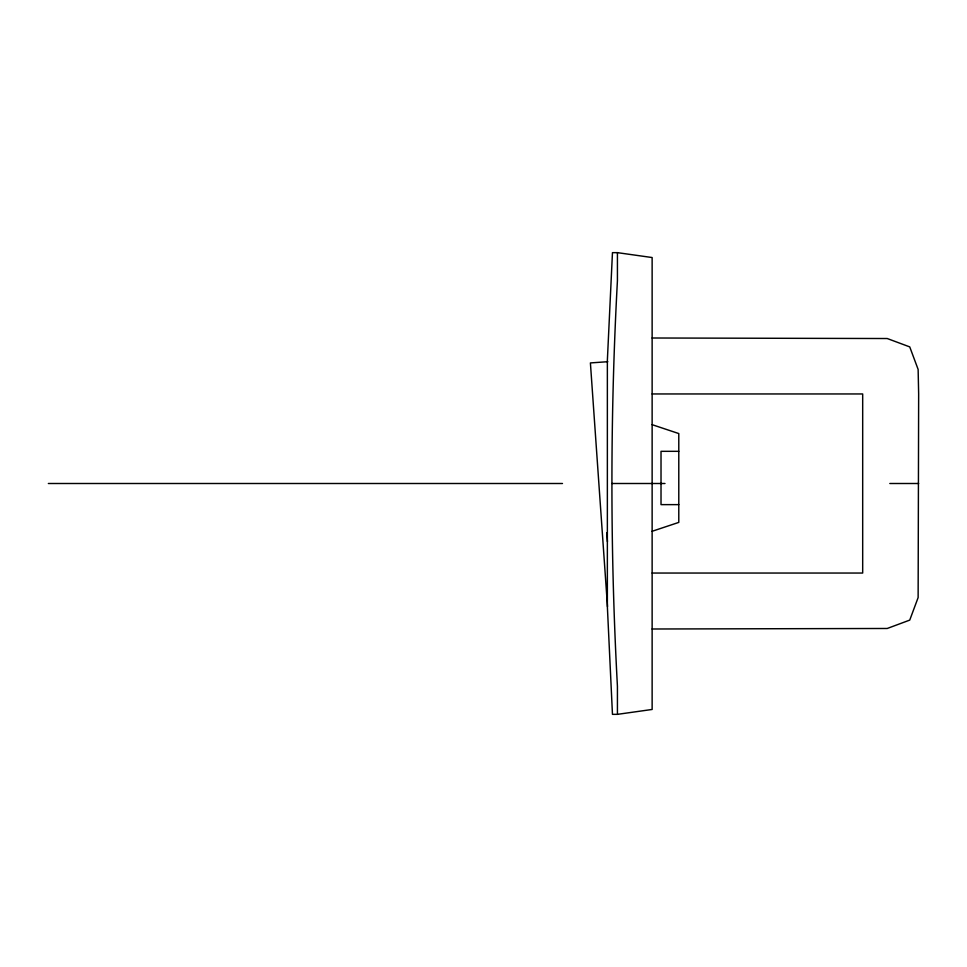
<?xml version="1.0" encoding="UTF-8"?>
<svg xmlns="http://www.w3.org/2000/svg" width="967" height="967" viewBox="0 0 967 967"><rect width="100%" height="100%" fill="white"/><g stroke="black" fill="none" stroke-linecap="round" stroke-linejoin="round"><path stroke-width="1.45" d="M652.133 531.282L678.786 522.398L678.786 433.554L652.133 424.67M617.429 714.347L652.133 709.464L652.133 257.536L617.429 252.653L612.462 252.653L607.361 360.389L607.361 606.611L612.462 714.347L617.429 714.347L617.429 686.365A3740.84 3740.84 0 0 1 617.429 280.635L617.429 252.653M607.784 361.706L590.402 362.927L607.506 606.611M652.133 338.003L887.222 338.523L909.742 346.899L918.13 369.43L918.65 393.956L918.13 597.57L909.742 620.101L887.222 628.477L652.133 628.997M652.133 393.956L862.685 393.956L862.685 573.044L652.133 573.044M678.786 451.323L661.017 451.323L661.017 504.629L678.786 504.629M48.35 483.5L562.48 483.5M611.978 483.5L664.994 483.5M889.809 483.5L918.65 483.5M606.793 532.612L607.433 541.641"/></g></svg>
